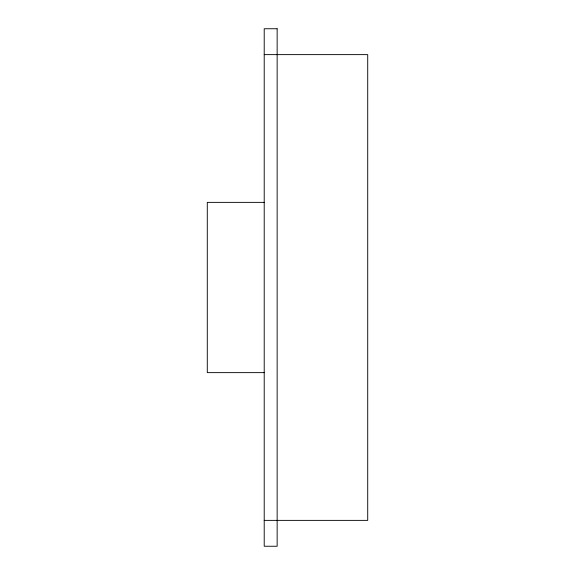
<?xml version="1.0" encoding="UTF-8"?>
<svg xmlns="http://www.w3.org/2000/svg" width="575" height="575" viewBox="0 0 575 575"><rect width="100%" height="100%" fill="white"/><g stroke="black" fill="none" stroke-linecap="round" stroke-linejoin="round"><path stroke-width="0.86" d="M264.213 54.625L367.713 54.625L367.713 520.375L264.213 520.375M264.213 202.371L207.287 202.371L207.287 372.629L264.213 372.629M277.15 28.75L264.213 28.75L264.213 546.25L277.15 546.25L277.15 28.75"/></g></svg>
